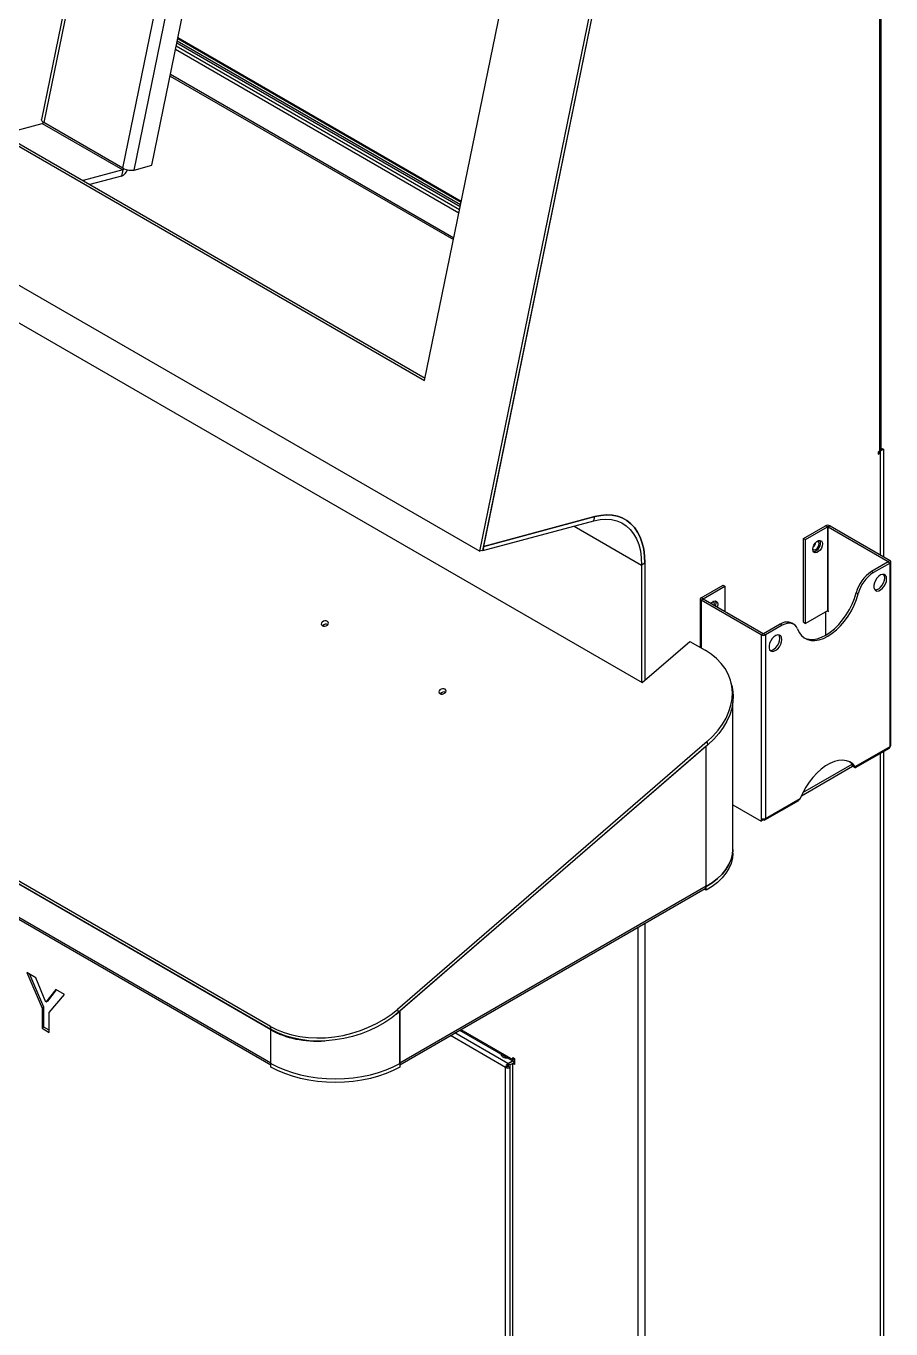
# Model space of a CAD drawing. Header units: millimetres. Extents: x -1281 to 3780, y -2005 to 2969.
# Drawn here: x 2129 to 2508, y 1794 to 2365 of the extents above; entities that cross this region are included whole.
import ezdxf

# ---------------------------------------------------------------- set-up
doc = ezdxf.new("R2010")
doc.units = ezdxf.units.MM

msp = doc.modelspace()

# ---------------------------------------------------------------- linework, layer by layer
at = {"color": 7, "linetype": 'Continuous'}
for p, q in [((2204.4867, 2661.8967), (2135.3829, 2324.1915)), ((2183.7896, 2304.1631), (2251.4447, 2634.7884)), ((2327.6377, 2134.7941), (2423.4997, 2603.2645)), ((2329.0037, 2135.16), (2424.8657, 2603.6305)), ((2329.3697, 2136.9488), (2424.9023, 2603.8093)), ((2303.4461, 2209.7608), (2375.7361, 2563.0365)), ((2503.1766, 2178.6619), (2503.1766, 2546.1052)), ((2503.8209, 2179.5599), (2503.8209, 2546.3325)), ((1808.4714, 2495.5037), (2303.4461, 2209.7608)), ((1809.8374, 2495.8696), (2303.6574, 2210.7934)), ((1726.5969, 2481.7676), (2327.6377, 2134.7941)), ((1797.1418, 2424.5508), (2398.8896, 2077.1692)), ((2318.7667, 2284.6316), (2194.4753, 2356.3835)), ((2319.0356, 2285.9457), (2194.7442, 2357.6976)), ((2319.2149, 2286.8219), (2194.9235, 2358.5738)), ((2318.4679, 2283.1712), (2194.1765, 2354.9232)), ((2191.7988, 2343.3035), (2316.0902, 2271.5516)), ((2118.213, 2317.8481), (2135.6347, 2322.5149)), ((2135.6347, 2322.5149), (2170.9901, 2302.1047)), ((2136.0677, 2323.0536), (2136.0922, 2323.0601)), ((2136.4213, 2322.8495), (2136.0677, 2323.0536)), ((2171.0695, 2302.8475), (2136.4213, 2322.8495)), ((2175.9349, 2302.0591), (2183.7896, 2304.1631)), ((2170.9901, 2302.1047), (2153.5683, 2297.4379)), ((2170.441, 2299.4216), (2156.569, 2295.7057)), ((2170.9901, 2302.1047), (2170.441, 2299.4216)), ((2171.4231, 2302.6434), (2171.0695, 2302.8475)), ((2171.4231, 2302.6434), (2171.4476, 2302.6499)), ((2235.7967, 1926.3708), (1620.6138, 2281.5084)), ((2236.0316, 1924.8257), (1620.8487, 2279.9632)), ((2236.1389, 1924.9838), (1620.956, 2280.1213)), ((2236.0316, 1910.2913), (1620.8487, 2265.4288)), ((1621.3045, 2264.4216), (2236.0316, 1909.5471)), ((2503.1766, 2178.6619), (2502.4695, 2178.2537)), ((2502.4695, 2178.2537), (2502.4695, 2177.4371)), ((2502.4695, 2177.4371), (2503.318, 2177.927)), ((2502.6108, 2178.3352), (2503.318, 2177.927)), ((2503.3115, 2178.7472), (2503.318, 2178.7435)), ((2504.7322, 2179.5599), (2503.318, 2178.7435)), ((2503.318, 2178.7435), (2503.318, 2133.2615)), ((2503.318, 2177.927), (2503.318, 2133.2615)), ((2503.8209, 2180.086), (2504.7322, 2179.5599)), ((2504.7322, 2179.5599), (2504.7322, 2132.4451)), ((2329.3649, 2136.9475), (2378.0684, 2149.9937)), ((2378.0684, 2149.9937), (2329.3697, 2136.9488)), ((2377.7024, 2148.205), (2378.0684, 2149.9937)), ((2328.9989, 2135.1588), (2377.7024, 2148.205)), ((2469.7304, 2140.4051), (2479.3471, 2145.9566)), ((2470.579, 2139.9152), (2480.1956, 2145.4668)), ((2480.1956, 2145.4668), (2479.3471, 2145.9566)), ((2480.1956, 2145.4668), (2480.1956, 2108.7225)), ((2480.4784, 2145.4668), (2481.327, 2145.9566)), ((2480.4784, 2145.4668), (2506.7828, 2130.2816)), ((2480.4784, 2108.7225), (2480.4784, 2145.4668)), ((2481.327, 2145.9566), (2507.6313, 2130.7714)), ((2469.7304, 2140.4051), (2470.579, 2139.9152)), ((2469.7304, 2103.6607), (2469.7304, 2140.4051)), ((2470.579, 2103.1709), (2470.579, 2139.9152)), ((2329.0037, 2135.16), (2327.6377, 2134.7941)), ((2329.3649, 2136.9475), (2328.9989, 2135.1588)), ((2400.0804, 2129.5748), (2398.6662, 2128.7584)), ((2398.6662, 2128.7584), (2398.6662, 2077.2982)), ((2400.0804, 2129.5748), (2400.0804, 2078.1994)), ((2506.7828, 2130.1183), (2499.4885, 2125.9074)), ((2507.6313, 2129.6285), (2500.337, 2125.4176)), ((2506.7828, 2130.2816), (2507.6313, 2130.7714)), ((2506.7828, 2130.1183), (2507.6313, 2129.6285)), ((2507.6313, 2049.1176), (2507.6313, 2129.6285)), ((2508.0414, 2049.689), (2508.0414, 2130.2)), ((2499.4885, 2125.9074), (2500.337, 2125.4176)), ((2424.7584, 2114.4433), (2434.3751, 2119.9949)), ((2425.607, 2113.9534), (2435.2236, 2119.505)), ((2434.3751, 2119.9949), (2435.2236, 2119.505)), ((2435.2236, 2119.505), (2435.2236, 2108.2386)), ((2493.6704, 2116.1254), (2492.8218, 2116.6152)), ((2424.3484, 2113.8718), (2424.3484, 2092.6579)), ((2425.607, 2113.9534), (2424.7584, 2114.4433)), ((2425.607, 2113.7902), (2424.7584, 2113.3003)), ((2451.0628, 2098.1151), (2424.7584, 2113.3003)), ((2451.9113, 2098.605), (2425.607, 2113.7902)), ((2429.1116, 2112.1172), (2429.0426, 2111.8068)), ((2469.7304, 2103.6607), (2470.579, 2103.1709)), ((2480.1956, 2108.7225), (2470.579, 2103.1709)), ((2479.4885, 2098.0308), (2479.4885, 2108.3143)), ((2480.1673, 2108.7061), (2480.6482, 2108.4285)), ((2480.6482, 2108.6245), (2480.4784, 2108.7225)), ((2480.6482, 2108.4285), (2480.6482, 2108.6245)), ((2451.9113, 2098.605), (2451.0628, 2098.1151)), ((2451.0628, 2098.1151), (2451.0628, 2017.6042)), ((2459.4885, 2102.8159), (2452.1942, 2098.605)), ((2452.1942, 2098.605), (2453.0427, 2098.1151)), ((2460.337, 2102.326), (2453.0427, 2098.1151)), ((2453.0427, 2098.1151), (2453.0427, 2017.6042)), ((2460.337, 2102.326), (2459.4885, 2102.8159)), ((2465.3366, 2102.8211), (2464.4881, 2103.311)), ((2398.8896, 2077.1692), (2419.8158, 2095.2745)), ((2419.8158, 2095.2745), (2426.5333, 2091.3966)), ((2438.2673, 2075.844), (2437.9252, 2077.2311)), ((2438.6662, 2004.0149), (2438.6662, 2068.3815)), ((2427.3734, 2051.3237), (2291.5251, 1933.7874)), ((2427.7156, 2049.9366), (2291.8672, 1932.4003)), ((2426.9505, 2049.2747), (2292.6002, 1933.0345)), ((2426.9505, 1987.6867), (2426.9505, 2049.3356)), ((2426.9505, 1987.8501), (2426.9505, 2049.2747)), ((2427.7156, 2049.9366), (2427.3734, 2051.3237)), ((2492.4168, 2040.3344), (2507.6313, 2049.1176)), ((2492.5212, 2039.9211), (2507.3413, 2048.4766)), ((2504.7322, 2046.9704), (2504.7322, 1457.0846)), ((2469.4118, 2028.9316), (2491.059, 2041.4283)), ((2491.1986, 2040.529), (2491.1986, 2041.2752)), ((2492.4168, 2040.3344), (2491.5682, 2040.8242)), ((2503.318, 2046.154), (2503.318, 1456.2682)), ((2503.318, 2046.154), (2503.318, 1456.1049)), ((2468.7664, 2027.5792), (2491.1986, 2040.529)), ((2491.9764, 2040.08), (2491.1986, 2040.529)), ((2438.6662, 2023.6175), (2451.0628, 2016.461)), ((2452.7527, 2016.9632), (2467.5682, 2025.516)), ((2453.0427, 2017.6042), (2468.2573, 2026.3874)), ((2451.0628, 2017.6042), (2451.0628, 2016.461)), ((2451.9113, 2016.9509), (2451.0628, 2016.461)), ((2451.9113, 2016.9509), (2451.9113, 2017.3716)), ((2452.0528, 2017.0325), (2451.9113, 2017.1142)), ((2438.6662, 2002.3818), (2438.6662, 2004.0149)), ((2426.9505, 1987.8501), (2292.6002, 1910.2913)), ((2292.6002, 1909.5471), (2426.4947, 1986.8428)), ((2426.9505, 1986.0537), (2426.0391, 1986.5798)), ((2426.944, 1987.6905), (2426.9505, 1987.6867)), ((2426.9505, 1986.0537), (2426.9505, 1987.6867)), ((2132.8488, 1947.6374), (2128.8751, 1949.9314)), ((2128.8751, 1949.9314), (2135.5652, 1934.3068)), ((2136.4138, 1934.7966), (2130.2809, 1949.1199)), ((2137.2252, 1936.9208), (2132.8488, 1947.6374)), ((2141.6519, 1942.5555), (2137.2252, 1936.9208)), ((2138.0737, 1937.4106), (2141.971, 1942.3713)), ((2138.7341, 1932.4774), (2145.424, 1940.3779)), ((2145.424, 1940.3779), (2141.6519, 1942.5555)), ((2136.4138, 1934.7966), (2135.5652, 1934.3068)), ((2135.5652, 1934.3068), (2135.5652, 1925.5071)), ((2136.4138, 1925.9969), (2136.4138, 1934.7966)), ((2138.0737, 1937.4106), (2137.2252, 1936.9208)), ((2138.7341, 1923.6777), (2138.7341, 1932.4774)), ((2291.5251, 1933.7874), (2291.8672, 1932.4003)), ((2292.5701, 1933.0085), (2292.6002, 1932.9911)), ((2292.6002, 1933.0345), (2292.6002, 1910.2913)), ((2292.6002, 1910.128), (2292.6002, 1932.9911)), ((2236.1389, 1924.9838), (2235.7967, 1926.3708)), ((2136.4138, 1925.9969), (2135.5652, 1925.5071)), ((2135.5652, 1925.5071), (2138.7341, 1923.6777)), ((2138.7341, 1924.6574), (2136.4138, 1925.9969)), ((2236.0316, 1924.8257), (2236.2223, 1924.9358)), ((2236.0316, 1910.128), (2236.0316, 1924.8257)), ((2236.0316, 1910.2913), (2236.0316, 1924.8257)), ((2318.7444, 1924.6398), (2342.5534, 1910.8952)), ((2236.0316, 1908.4949), (2236.0316, 1910.128)), ((2292.6002, 1910.128), (2292.6002, 1908.4949)), ((2339.9763, 1910.024), (2342.0194, 1911.2035)), ((2339.9763, 1909.0442), (2339.9763, 1910.024)), ((2342.1608, 1911.1218), (2340.1177, 1909.9424)), ((2340.1177, 1909.9424), (2340.9663, 1909.4525)), ((2340.1177, 1909.9424), (2340.1177, 1908.7992)), ((2342.0977, 1910.1057), (2340.9663, 1909.4525)), ((2340.9663, 1908.3094), (2340.9663, 1909.4525)), ((2342.0976, 1912.719), (2342.8047, 1912.3108)), ((2342.0976, 1911.9025), (2342.0976, 1912.719)), ((2342.8048, 1910.5143), (2342.0976, 1910.1061)), ((2342.0976, 1510.0011), (2342.0976, 1910.1061)), ((2342.8047, 1909.6979), (2342.0976, 1910.1061)), ((2342.8047, 1912.3108), (2342.8047, 1909.6979)), ((2339.8349, 1908.7992), (2338.9864, 1908.3094)), ((2338.9864, 1514.5734), (2338.9864, 1908.3094)), ((2339.9763, 1909.0442), (2340.1177, 1909.1258)), ((2340.9663, 1908.3094), (2340.1177, 1908.7992)), ((2340.9663, 1514.5734), (2340.9663, 1908.3094))]:
    msp.add_line(p, q, dxfattribs=at)
at = {"color": 8, "linetype": 'Continuous'}
for p, q in [((2205.661, 2661.2188), (2136.4213, 2322.8495)), ((2171.0695, 2302.8475), (2240.3093, 2641.2168)), ((2175.9349, 2302.0591), (2244.8049, 2638.6215)), ((2195.1623, 2359.7408), (2319.4537, 2287.9888)), ((2319.5135, 2288.2809), (2195.2221, 2360.0328)), ((2316.2264, 2272.2171), (2191.935, 2343.969)), ((2369.0124, 2145.8772), (2398.6662, 2128.7584)), ((2506.7828, 2130.2816), (2506.7828, 2130.1183)), ((2424.7584, 2113.3003), (2424.7584, 2092.4212)), ((2425.607, 2113.7902), (2425.607, 2113.9534)), ((2491.9764, 2040.08), (2491.9764, 2040.5886)), ((2452.0528, 2017.3675), (2452.0528, 2017.0325)), ((2397.1106, 1396.5887), (2397.1106, 1969.8797)), ((2400.2218, 1396.5887), (2400.2218, 1971.6758)), ((2338.9864, 1908.3094), (2314.7213, 1922.3173)), ((2339.9763, 1910.024), (2316.7013, 1923.4604)), ((2319.3889, 1925.0119), (2342.0976, 1911.9025)), ((2342.8048, 1912.3107), (2342.0976, 1911.9025))]:
    msp.add_line(p, q, dxfattribs=at)
at = {"color": 7, "linetype": 'Continuous', "flags": 128}
for points in [[(2136.0922, 2323.0601), (2135.7613, 2323.3342), (2135.5272, 2323.6131), (2135.3974, 2323.8882), (2135.376, 2324.1506), (2135.3829, 2324.1915)], [(2378.0684, 2149.9937), (2380.7131, 2150.5471), (2383.2676, 2150.7674), (2385.7095, 2150.6529), (2388.0175, 2150.2045), (2390.1714, 2149.426), (2392.1524, 2148.3244), (2393.9433, 2146.9092), (2395.5283, 2145.1928), (2396.8937, 2143.1902), (2398.0274, 2140.9189), (2398.9197, 2138.3987), (2399.5626, 2135.6517), (2399.9507, 2132.7018), (2400.0804, 2129.5748)], [(2400.0804, 2129.5748), (2399.9507, 2132.7018), (2399.5626, 2135.6517), (2398.9197, 2138.3987), (2398.0274, 2140.9189), (2396.8937, 2143.1902), (2395.5283, 2145.1928), (2393.9433, 2146.9092), (2392.1524, 2148.3244), (2390.1714, 2149.426), (2388.0175, 2150.2045), (2385.7095, 2150.6529), (2383.2676, 2150.7674), (2380.7131, 2150.5471), (2378.0684, 2149.9937)], [(2377.7024, 2148.205), (2380.4116, 2148.7594), (2383.0193, 2148.9458), (2385.4989, 2148.7623), (2387.8253, 2148.2108), (2389.9751, 2147.2968), (2391.9264, 2146.0296), (2393.6594, 2144.4219), (2395.1566, 2142.4903), (2396.4029, 2140.2541), (2397.3855, 2137.736), (2398.0946, 2134.9616), (2398.5229, 2131.9589), (2398.6662, 2128.7584)], [(2473.7609, 2135.6281), (2473.8889, 2136.5398), (2474.2572, 2137.4892), (2474.8216, 2138.3618), (2475.5139, 2139.0525), (2476.2506, 2139.4778), (2476.9429, 2139.5864), (2477.5073, 2139.3654), (2477.8756, 2138.8413), (2478.0036, 2138.0773), (2477.8756, 2137.1656), (2477.5073, 2136.2162), (2476.9429, 2135.3436), (2476.2506, 2134.6529), (2475.5139, 2134.2276), (2474.8216, 2134.119), (2474.2572, 2134.34), (2473.8889, 2134.8641), (2473.7609, 2135.6281)], [(2473.7625, 2135.7225), (2473.9837, 2135.5239), (2474.4655, 2135.4303), (2475.0337, 2135.6278), (2475.602, 2136.0864), (2476.0837, 2136.7362), (2476.4056, 2137.4783), (2476.5186, 2138.1998)], [(2476.5186, 2138.1998), (2476.4056, 2138.7907), (2476.0837, 2139.1612), (2475.8009, 2139.2536)], [(2506.1464, 2122.6472), (2506.0208, 2123.5374), (2505.655, 2124.2034), (2505.0815, 2124.586), (2504.3513, 2124.6513), (2503.5294, 2124.3934), (2502.6886, 2123.8353), (2501.9038, 2123.0266), (2501.2446, 2122.039), (2500.7697, 2120.9604), (2500.5212, 2119.8866), (2500.5212, 2118.913), (2500.7697, 2118.1261), (2501.2446, 2117.5959), (2501.9038, 2117.3694), (2502.6886, 2117.4668), (2503.5294, 2117.8794), (2504.3513, 2118.5705), (2505.0815, 2119.4788), (2505.655, 2120.5236), (2506.0208, 2121.6119), (2506.1464, 2122.6472)], [(2500.9394, 2117.8739), (2501.0552, 2117.8592), (2501.8401, 2117.9566), (2502.6808, 2118.3692), (2503.5028, 2119.0604), (2504.2329, 2119.9687), (2504.8064, 2121.0134), (2505.1722, 2122.1018), (2505.2979, 2123.137)], [(2505.2979, 2123.137), (2505.1722, 2124.0272), (2504.848, 2124.6447)], [(2467.0037, 2100.731), (2467.771, 2099.1255), (2468.7729, 2097.7954), (2469.9909, 2096.7655), (2471.4021, 2096.0552), (2472.9802, 2095.6776), (2474.6957, 2095.6399), (2476.5166, 2095.9427), (2478.4088, 2096.5804), (2480.337, 2097.541), (2482.2653, 2098.8067), (2484.1575, 2100.3537), (2485.9784, 2102.1532), (2487.6939, 2104.1716), (2489.2719, 2106.3712), (2490.6832, 2108.7109), (2491.9011, 2111.147), (2492.9031, 2113.634), (2493.6704, 2116.1254)], [(2469.9226, 2096.8113), (2470.5536, 2096.545), (2472.1316, 2096.1675), (2473.8471, 2096.1297), (2475.668, 2096.4325), (2477.5602, 2097.0702), (2479.4885, 2098.0308), (2481.4167, 2099.2965), (2483.3089, 2100.8435), (2485.1298, 2102.6431), (2486.8453, 2104.6615), (2488.4234, 2106.8611), (2489.8346, 2109.2008), (2491.0526, 2111.6368), (2492.0545, 2114.1238), (2492.8218, 2116.6152)], [(2428.9062, 2111.8856), (2429.5519, 2112.5192), (2430.2887, 2112.9445), (2430.981, 2113.0532), (2431.5453, 2112.8321), (2431.9137, 2112.308), (2432.0416, 2111.544)], [(2430.4568, 2110.9904), (2430.5567, 2111.6665), (2430.4437, 2112.2575), (2430.1218, 2112.6279), (2429.839, 2112.7203)], [(2430.9347, 2113.0564), (2431.0652, 2112.7979), (2431.1931, 2112.0339)], [(2431.1931, 2112.0339), (2431.0652, 2111.1222), (2430.9351, 2110.7143)], [(2432.0416, 2111.544), (2431.9137, 2110.6324), (2431.7837, 2110.2244)], [(2260.8155, 2102.4444), (2261.1495, 2102.8575), (2261.2604, 2103.3073), (2261.1313, 2103.725), (2260.7819, 2104.0473), (2260.2654, 2104.2249), (2259.6604, 2104.2309), (2259.059, 2104.0644), (2258.5528, 2103.7506), (2258.2188, 2103.3374), (2258.1079, 2102.8877), (2258.237, 2102.4699), (2258.5864, 2102.1477), (2259.1029, 2101.9701), (2259.7079, 2101.9641), (2260.3093, 2102.1306), (2260.8155, 2102.4444)], [(2460.1845, 2096.1139), (2460.0588, 2097.0041), (2459.693, 2097.6701), (2459.1195, 2098.0527), (2458.3894, 2098.118), (2457.5674, 2097.8602), (2456.7267, 2097.3021), (2455.9418, 2096.4933), (2455.2827, 2095.5057), (2454.8077, 2094.4271), (2454.5592, 2093.3533), (2454.5592, 2092.3797), (2454.8077, 2091.5929), (2455.2827, 2091.0626), (2455.9418, 2090.8361), (2456.7267, 2090.9335), (2457.5674, 2091.3461), (2458.3894, 2092.0373), (2459.1195, 2092.9456), (2459.693, 2093.9903), (2460.0588, 2095.0787), (2460.1845, 2096.1139)], [(2459.3359, 2096.6038), (2459.2103, 2097.494), (2458.8861, 2098.1114)], [(2467.0037, 2100.731), (2466.5637, 2101.6247), (2465.9765, 2102.3421), (2465.2561, 2102.8661), (2464.4195, 2103.1844), (2463.4864, 2103.2895), (2462.4789, 2103.1789), (2461.4208, 2102.8552), (2460.337, 2102.326)], [(2454.9774, 2091.3407), (2455.0933, 2091.326), (2455.8781, 2091.4234), (2456.7189, 2091.836), (2457.5409, 2092.5271), (2458.271, 2093.4354), (2458.8445, 2094.4802), (2459.2103, 2095.5685), (2459.3359, 2096.6038)], [(2427.3734, 2051.3237), (2429.9272, 2053.7297), (2432.1841, 2056.2698), (2434.1221, 2058.9195), (2435.7228, 2061.6533), (2436.9707, 2064.4449), (2437.8538, 2067.2674), (2438.3636, 2070.0935), (2438.4951, 2072.8962), (2438.2471, 2075.6483), (2437.622, 2078.3234), (2436.6258, 2080.8958), (2435.2681, 2083.3406), (2433.562, 2085.6343), (2431.5239, 2087.7549), (2429.1735, 2089.6818), (2426.5333, 2091.3966)], [(2438.2673, 2075.844), (2438.5892, 2074.2612), (2438.8372, 2071.5091), (2438.7057, 2068.7064), (2438.1959, 2065.8803), (2437.3129, 2063.0578), (2436.065, 2060.2663), (2434.4643, 2057.5325), (2432.5262, 2054.8827), (2430.2694, 2052.3427), (2427.7156, 2049.9366)], [(2312.4343, 2072.6455), (2312.7683, 2073.0586), (2312.8792, 2073.5084), (2312.7501, 2073.9261), (2312.4007, 2074.2484), (2311.8842, 2074.426), (2311.2792, 2074.432), (2310.6778, 2074.2655), (2310.1716, 2073.9517), (2309.8376, 2073.5385), (2309.7267, 2073.0888), (2309.8558, 2072.671), (2310.2052, 2072.3488), (2310.7217, 2072.1712), (2311.3267, 2072.1652), (2311.9281, 2072.3317), (2312.4343, 2072.6455)], [(2492.4168, 2040.3344), (2491.3035, 2041.5112), (2489.9861, 2042.3783), (2488.4891, 2042.9195), (2486.8405, 2043.1248), (2485.0708, 2042.9904), (2483.213, 2042.5187), (2481.3017, 2041.7185), (2479.3724, 2040.6048), (2477.4611, 2039.1982), (2475.6033, 2037.5249), (2473.8336, 2035.6161), (2472.1849, 2033.5073), (2470.688, 2031.2377), (2469.3706, 2028.8496), (2468.2573, 2026.3874)], [(2491.5682, 2040.8242), (2490.4549, 2042.001), (2489.9029, 2042.4192)], [(2438.6662, 2004.0149), (2438.4736, 2001.7515), (2437.8976, 1999.51), (2436.9438, 1997.3118), (2435.6214, 1995.1782), (2433.943, 1993.1297), (2431.925, 1991.1859), (2429.5866, 1989.3658), (2426.9505, 1987.6867)], [(2426.9505, 1987.6867), (2429.5866, 1989.3658), (2431.925, 1991.1859), (2433.943, 1993.1297), (2435.6214, 1995.1782), (2436.9438, 1997.3118), (2437.8976, 1999.51), (2438.4736, 2001.7515), (2438.6662, 2004.0149)], [(2438.6662, 2002.3818), (2438.4736, 2000.1185), (2437.8976, 1997.8769), (2436.9438, 1995.6787), (2435.6214, 1993.5451), (2433.943, 1991.4966), (2431.925, 1989.5529), (2429.5866, 1987.7327), (2426.9505, 1986.0537)], [(2235.7967, 1926.3708), (2238.7012, 1924.8847), (2241.8421, 1923.6416), (2245.189, 1922.6535), (2248.7097, 1921.9298), (2252.3704, 1921.4775), (2256.1358, 1921.3011), (2259.9696, 1921.4022), (2263.8349, 1921.7798), (2267.6945, 1922.4302), (2271.5112, 1923.3473), (2275.2483, 1924.5222), (2278.8697, 1925.9436), (2282.3406, 1927.5978), (2285.6276, 1929.4688), (2288.6989, 1931.5386), (2291.5251, 1933.7874)], [(2291.8672, 1932.4003), (2289.041, 1930.1516), (2285.9697, 1928.0817), (2282.6827, 1926.2107), (2279.2118, 1924.5565), (2275.5904, 1923.1352), (2271.8533, 1921.9603), (2268.0367, 1921.0432), (2264.177, 1920.3927), (2260.3117, 1920.0151), (2256.4779, 1919.914), (2252.7125, 1920.0905), (2249.0518, 1920.5427), (2245.5311, 1921.2664), (2242.1842, 1922.2546), (2239.0434, 1923.4977), (2236.1389, 1924.9838)], [(2236.0316, 1910.128), (2238.9402, 1908.6062), (2242.0931, 1907.2562), (2245.46, 1906.0912), (2249.0086, 1905.1224), (2252.7045, 1904.3589), (2256.5123, 1903.8083), (2260.3952, 1903.4758), (2264.3159, 1903.3646), (2268.2366, 1903.4758), (2272.1195, 1903.8083), (2275.9273, 1904.359), (2279.6232, 1905.1224), (2283.1718, 1906.0912), (2286.5387, 1907.2562), (2289.6916, 1908.6062), (2292.6002, 1910.128)], [(2236.0316, 1910.128), (2238.9402, 1908.6062), (2242.0931, 1907.2562), (2245.46, 1906.0912), (2249.0086, 1905.1224), (2252.7045, 1904.3589), (2256.5123, 1903.8083), (2260.3952, 1903.4758), (2264.3159, 1903.3646), (2268.2366, 1903.4758), (2272.1195, 1903.8083), (2275.9273, 1904.359), (2279.6232, 1905.1224), (2283.1718, 1906.0912), (2286.5387, 1907.2562), (2289.6916, 1908.6062), (2292.6002, 1910.128)], [(2292.6002, 1908.4949), (2289.6916, 1906.9731), (2286.5387, 1905.6232), (2283.1718, 1904.4582), (2279.6232, 1903.4893), (2275.9273, 1902.7259), (2272.1195, 1902.1753), (2268.2366, 1901.8427), (2264.3159, 1901.7316), (2260.3952, 1901.8427), (2256.5123, 1902.1752), (2252.7045, 1902.7259), (2249.0086, 1903.4893), (2245.46, 1904.4582), (2242.0931, 1905.6232), (2238.9402, 1906.9731), (2236.0316, 1908.4949)]]:
    msp.add_lwpolyline(points, dxfattribs=at)
at = {"color": 7, "linetype": 'Continuous'}
for centre, radius, start, end in [((2135.3595, 2323.1795), 0.7194, 292.495244, 349.914983), ((2138.4375, 2326.3608), 4.049, 234.605273, 240.135998), ((2168.6044, 2303.9316), 4.8696, 292.157511, 337.907101), ((2170.7148, 2302.7693), 0.7194, 292.495244, 349.914983), ((2173.6965, 2307.4147), 5.2688, 240.093262, 244.733254), ((2174.5941, 2309.2115), 7.277, 244.380869, 280.617786), ((2502.72, 2179.6697), 1.1064, 294.372559, 354.30648), ((2480.337, 2144.046), 2.1518, 62.60935, 117.390034), ((2480.337, 2145.1938), 0.3074, 62.609216, 117.390168), ((2471.7452, 2139.241), 3.3804, 310.065707, 349.939661), ((2473.3484, 2138.3155), 3.7701, 280.251243, 19.754026), ((2506.7518, 2130.2), 0.0873, 290.767067, 69.219991), ((2507.4144, 2130.2), 0.6113, 290.783388, 69.216348), ((2507.9844, 2112.7744), 15.6415, 122.899508, 165.785498), ((2508.833, 2112.2845), 15.6415, 122.899508, 165.785498), ((2424.9753, 2113.8718), 0.6113, 110.784362, 249.217355), ((2425.6379, 2113.8718), 0.0873, 110.782824, 249.219025), ((2462.4056, 2098.8493), 4.9237, 64.979157, 126.331512), ((2480.337, 2108.4495), 0.3074, 62.609216, 117.390168), ((2260.238, 2100.852), 2.0183, 66.230549, 141.481037), ((2452.0528, 2100.0257), 2.1518, 242.609848, 297.390284), ((2452.0527, 2098.8778), 0.3073, 242.605697, 297.398616), ((2311.8568, 2071.0531), 2.0182, 66.230232, 141.482138), ((2506.9868, 2049.0231), 0.6515, 302.973796, 8.337218), ((2507.3407, 2049.7589), 0.7042, 294.376561, 354.303362), ((2452.0528, 2019.5148), 2.1518, 242.609848, 297.390284), ((2452.4392, 2017.5063), 0.6114, 230.797126, 9.21389), ((2425.9235, 1987.6885), 1.0206, 304.04066, 0.112713), ((2425.0264, 1987.8479), 1.924, 355.307307, 0.064833), ((2237.9641, 1910.2894), 1.9324, 179.945503, 184.682356), ((2290.6761, 1910.2891), 1.924, 355.307307, 0.064833), ((2338.42, 1914.302), 1.4533, 187.467199, 247.120143), ((2339.9104, 1916.8837), 4.4267, 242.334397, 269.182), ((2341.1356, 1908.2116), 2.1515, 122.605124, 177.394699), ((2343.0615, 1911.747), 0.9763, 170.836727, 254.753611), ((2339.9763, 1910.22), 2.1519, 242.609491, 297.389981), ((2340.1419, 1908.7853), 0.3074, 122.606101, 177.394515), ((2339.9763, 1909.0721), 0.3074, 242.605815, 297.393569)]:
    msp.add_arc(centre, radius, start, end, dxfattribs=at)
for centre, major_axis, ratio, start_param, end_param in [((2398.6662, 2065.6637), (39.1118, 12.0375), 0.6963672, 6.23481527, 6.25248631), ((2264.3159, 1949.3193), (39.2235, 11.3218), 0.69276893, 5.24261896, 5.30042428), ((2264.3159, 1949.3193), (39.2235, 11.3218), 0.69276893, 3.72962795, 4.39943936)]:
    msp.add_ellipse(centre, major_axis=major_axis, ratio=ratio, start_param=start_param, end_param=end_param, dxfattribs=at)
for points, knots in [([(2491.9764, 2040.08), (2492.0869, 2040.0231), (2492.2929, 2039.9172), (2492.4896, 2039.8935), (2492.5845, 2039.9575), (2492.57, 2040.1077), (2492.4674, 2040.2595), (2492.4168, 2040.3344)], [0, 0, 0, 0, 0.20875268, 0.38914067, 0.5812574, 0.79343544, 1, 1, 1, 1]), ([(2468.2573, 2026.3874), (2468.1694, 2026.2031), (2467.9948, 2025.8367), (2467.7095, 2025.6229), (2467.5677, 2025.5166)], [0, 0, 0, 0, 0.50303838, 1, 1, 1, 1])]:
    msp.add_open_spline(points, degree=3, knots=knots, dxfattribs=at)

doc.saveas('drawing.dxf')
